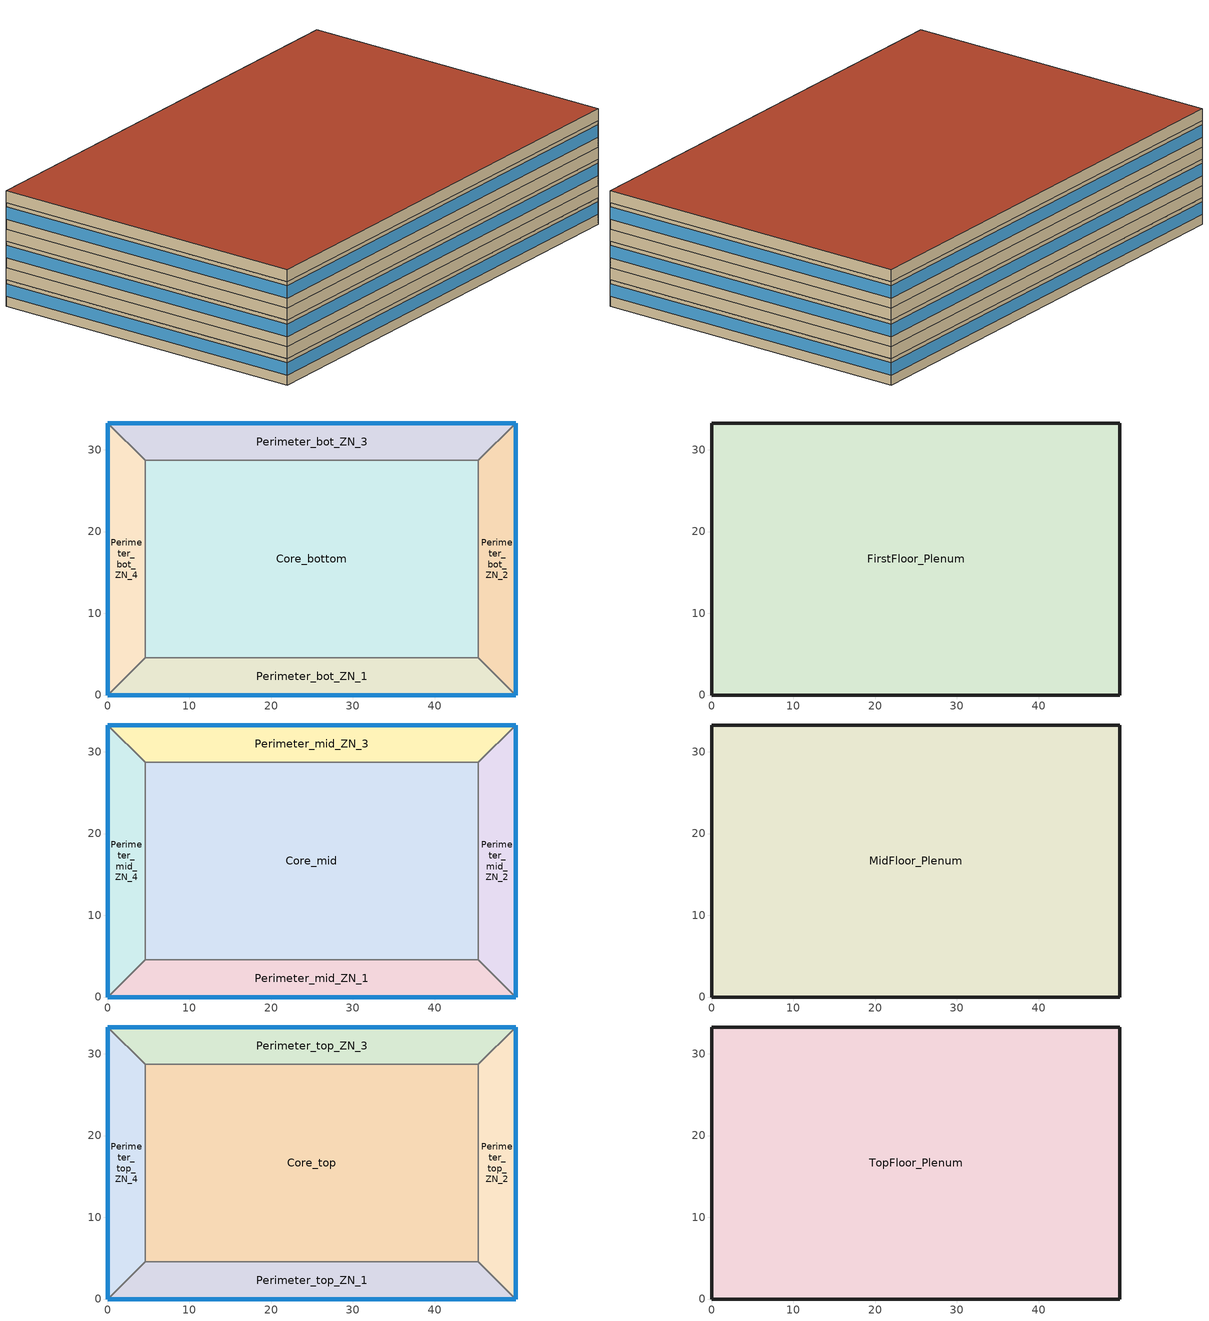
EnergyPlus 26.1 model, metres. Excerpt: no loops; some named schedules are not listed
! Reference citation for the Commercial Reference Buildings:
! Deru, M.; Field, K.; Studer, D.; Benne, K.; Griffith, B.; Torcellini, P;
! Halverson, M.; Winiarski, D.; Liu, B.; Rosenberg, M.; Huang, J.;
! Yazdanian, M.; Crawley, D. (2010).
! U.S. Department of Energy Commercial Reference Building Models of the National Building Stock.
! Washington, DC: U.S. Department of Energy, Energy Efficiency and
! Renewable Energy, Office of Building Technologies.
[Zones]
Core_bottom
 floor ground (ext-slab): 45.34,28.7 45.34,4.57 4.57,4.57 4.57,28.7 z0
 wall to Perimeter_bot_ZN_2 (int-walls): 45.34,4.57 45.34,28.7 z0:2.74
 wall to Perimeter_bot_ZN_3 (int-walls): 45.34,28.7 4.57,28.7 z0:2.74
 wall to Perimeter_bot_ZN_1 (int-walls): 4.57,4.57 45.34,4.57 z0:2.74
 wall to Perimeter_bot_ZN_4 (int-walls): 4.57,28.7 4.57,4.57 z0:2.74
Perimeter_bot_ZN_1
 floor ground (ext-slab): 0,0 4.57,4.57 45.34,4.57 49.91,0 z0
 wall outside (Steel Frame Non-res Ext Wall): 0,0 49.91,0 z0:2.74
 wall to Perimeter_bot_ZN_2 (int-walls): 49.91,0 45.34,4.57 z0:2.74
 wall to Perimeter_bot_ZN_4 (int-walls): 4.57,4.57 0,0 z0:2.74
 window (Window Non-res Fixed): 0,0 49.91,0 z1.02:2.33
Perimeter_bot_ZN_2
 floor ground (ext-slab): 49.91,0 45.34,4.57 45.34,28.7 49.91,33.27 z0
 wall outside (Steel Frame Non-res Ext Wall): 49.91,0 49.91,33.27 z0:2.74
 wall to Perimeter_bot_ZN_3 (int-walls): 49.91,33.27 45.34,28.7 z0:2.74
 window (Window Non-res Fixed): 49.91,0 49.91,33.27 z1.02:2.33
Perimeter_bot_ZN_3
 floor ground (ext-slab): 49.91,33.27 45.34,28.7 4.57,28.7 0,33.27 z0
 wall outside (Steel Frame Non-res Ext Wall): 49.91,33.27 0,33.27 z0:2.74
 wall to Perimeter_bot_ZN_4 (int-walls): 0,33.27 4.57,28.7 z0:2.74
 window (Window Non-res Fixed): 49.91,33.27 0,33.27 z1.02:2.33
Perimeter_bot_ZN_4
 floor ground (ext-slab): 0,33.27 4.57,28.7 4.57,4.57 0,0 z0
 wall outside (Steel Frame Non-res Ext Wall): 0,33.27 0,0 z0:2.74
 window (Window Non-res Fixed): 0,33.27 0,0 z1.02:2.33
FirstFloor_Plenum
 floor to Perimeter_bot_ZN_1 (DropCeiling): 45.34,4.57 49.91,0 0,0 4.57,4.57 z2.74
 floor to Perimeter_bot_ZN_2 (DropCeiling): 49.91,0 45.34,4.57 45.34,28.7 49.91,33.27 z2.74
 floor to Perimeter_bot_ZN_3 (DropCeiling): 0,33.27 49.91,33.27 45.34,28.7 4.57,28.7 z2.74
 floor to Perimeter_bot_ZN_4 (DropCeiling): 4.57,28.7 4.57,4.57 0,0 0,33.27 z2.74
 floor to Core_bottom (DropCeiling): 4.57,4.57 4.57,28.7 45.34,28.7 45.34,4.57 z2.74
 wall outside (Steel Frame Non-res Ext Wall): 49.91,0 49.91,33.27 0,33.27 0,0 49.91,0 z2.74:3.96
Core_mid
 floor to FirstFloor_Plenum (INT-FLOOR-TOPSIDE): 4.57,4.57 4.57,28.7 45.34,28.7 45.34,4.57 z3.96
 wall to Perimeter_mid_ZN_2 (int-walls): 45.34,4.57 45.34,28.7 z3.96:6.71
 wall to Perimeter_mid_ZN_3 (int-walls): 45.34,28.7 4.57,28.7 z3.96:6.71
 wall to Perimeter_mid_ZN_1 (int-walls): 4.57,4.57 45.34,4.57 z3.96:6.71
 wall to Perimeter_mid_ZN_4 (int-walls): 4.57,28.7 4.57,4.57 z3.96:6.71
Perimeter_mid_ZN_1
 floor to FirstFloor_Plenum (INT-FLOOR-TOPSIDE): 0,0 4.57,4.57 45.34,4.57 49.91,0 z3.96
 wall outside (Steel Frame Non-res Ext Wall): 0,0 49.91,0 z3.96:6.71
 wall to Perimeter_mid_ZN_2 (int-walls): 49.91,0 45.34,4.57 z3.96:6.71
 wall to Perimeter_mid_ZN_4 (int-walls): 4.57,4.57 0,0 z3.96:6.71
 window (Window Non-res Fixed): 0,0 49.91,0 z4.98:6.29
Perimeter_mid_ZN_2
 floor to FirstFloor_Plenum (INT-FLOOR-TOPSIDE): 49.91,0 45.34,4.57 45.34,28.7 49.91,33.27 z3.96
 wall outside (Steel Frame Non-res Ext Wall): 49.91,0 49.91,33.27 z3.96:6.71
 wall to Perimeter_mid_ZN_3 (int-walls): 49.91,33.27 45.34,28.7 z3.96:6.71
 window (Window Non-res Fixed): 49.91,0 49.91,33.27 z4.98:6.29
Perimeter_mid_ZN_3
 floor to FirstFloor_Plenum (INT-FLOOR-TOPSIDE): 49.91,33.27 45.34,28.7 4.57,28.7 0,33.27 z3.96
 wall outside (Steel Frame Non-res Ext Wall): 49.91,33.27 0,33.27 z3.96:6.71
 wall to Perimeter_mid_ZN_4 (int-walls): 0,33.27 4.57,28.7 z3.96:6.71
 window (Window Non-res Fixed): 49.91,33.27 0,33.27 z4.98:6.29
Perimeter_mid_ZN_4
 floor to FirstFloor_Plenum (INT-FLOOR-TOPSIDE): 0,33.27 4.57,28.7 4.57,4.57 0,0 z3.96
 wall outside (Steel Frame Non-res Ext Wall): 0,33.27 0,0 z3.96:6.71
 window (Window Non-res Fixed): 0,33.27 0,0 z4.98:6.29
MidFloor_Plenum
 floor to Perimeter_mid_ZN_1 (DropCeiling): 0,0 4.57,4.57 45.34,4.57 49.91,0 z6.71
 floor to Perimeter_mid_ZN_2 (DropCeiling): 49.91,33.27 49.91,0 45.34,4.57 45.34,28.7 z6.71
 floor to Perimeter_mid_ZN_3 (DropCeiling): 49.91,33.27 45.34,28.7 4.57,28.7 0,33.27 z6.71
 floor to Perimeter_mid_ZN_4 (DropCeiling): 0,33.27 4.57,28.7 4.57,4.57 0,0 z6.71
 floor to Core_mid (DropCeiling): 45.34,28.7 45.34,4.57 4.57,4.57 4.57,28.7 z6.71
 wall outside (Steel Frame Non-res Ext Wall): 49.91,0 49.91,33.27 0,33.27 0,0 49.91,0 z6.71:7.92
Core_top
 floor to MidFloor_Plenum (INT-FLOOR-TOPSIDE): 45.34,28.7 45.34,4.57 4.57,4.57 4.57,28.7 z7.92
 wall to Perimeter_top_ZN_2 (int-walls): 45.34,4.57 45.34,28.7 z7.92:10.67
 wall to Perimeter_top_ZN_3 (int-walls): 45.34,28.7 4.57,28.7 z7.92:10.67
 wall to Perimeter_top_ZN_1 (int-walls): 4.57,4.57 45.34,4.57 z7.92:10.67
 wall to Perimeter_top_ZN_4 (int-walls): 4.57,28.7 4.57,4.57 z7.92:10.67
Perimeter_top_ZN_1
 floor to MidFloor_Plenum (INT-FLOOR-TOPSIDE): 0,0 4.57,4.57 45.34,4.57 49.91,0 z7.92
 wall outside (Steel Frame Non-res Ext Wall): 0,0 49.91,0 z7.92:10.67
 wall to Perimeter_top_ZN_2 (int-walls): 49.91,0 45.34,4.57 z7.92:10.67
 wall to Perimeter_top_ZN_4 (int-walls): 4.57,4.57 0,0 z7.92:10.67
 window (Window Non-res Fixed): 0,0 49.91,0 z8.95:10.25
Perimeter_top_ZN_2
 floor to MidFloor_Plenum (INT-FLOOR-TOPSIDE): 49.91,0 45.34,4.57 45.34,28.7 49.91,33.27 z7.92
 wall outside (Steel Frame Non-res Ext Wall): 49.91,0 49.91,33.27 z7.92:10.67
 wall to Perimeter_top_ZN_3 (int-walls): 49.91,33.27 45.34,28.7 z7.92:10.67
 window (Window Non-res Fixed): 49.91,0 49.91,33.27 z8.95:10.25
Perimeter_top_ZN_3
 floor to MidFloor_Plenum (INT-FLOOR-TOPSIDE): 49.91,33.27 45.34,28.7 4.57,28.7 0,33.27 z7.92
 wall outside (Steel Frame Non-res Ext Wall): 49.91,33.27 0,33.27 z7.92:10.67
 wall to Perimeter_top_ZN_4 (int-walls): 0,33.27 4.57,28.7 z7.92:10.67
 window (Window Non-res Fixed): 49.91,33.27 0,33.27 z8.95:10.25
Perimeter_top_ZN_4
 floor to MidFloor_Plenum (INT-FLOOR-TOPSIDE): 0,33.27 4.57,28.7 4.57,4.57 0,0 z7.92
 wall outside (Steel Frame Non-res Ext Wall): 0,33.27 0,0 z7.92:10.67
 window (Window Non-res Fixed): 0,33.27 0,0 z8.95:10.25
TopFloor_Plenum
 floor to Perimeter_top_ZN_1 (DropCeiling): 0,0 4.57,4.57 45.34,4.57 49.91,0 z10.67
 floor to Perimeter_top_ZN_2 (DropCeiling): 49.91,0 45.34,4.57 45.34,28.7 49.91,33.27 z10.67
 floor to Perimeter_top_ZN_3 (DropCeiling): 0,33.27 49.91,33.27 45.34,28.7 4.57,28.7 z10.67
 floor to Perimeter_top_ZN_4 (DropCeiling): 0,0 0,33.27 4.57,28.7 4.57,4.57 z10.67
 floor to Core_top (DropCeiling): 4.57,28.7 45.34,28.7 45.34,4.57 4.57,4.57 z10.67
 wall outside (Steel Frame Non-res Ext Wall): 49.91,0 49.91,33.27 0,33.27 0,0 49.91,0 z10.67:11.89
 roof outside (IEAD Non-res Roof): 49.91,0 49.91,33.27 0,33.27 0,0 z11.89
[Building]
Ref Bldg Medium Office New2004_v1.3_5.0: North Axis {deg}=0; Terrain=City; Loads Convergence Tolerance Value {W}=0.04; Temperature Convergence Tolerance Value {deltaC}=0.2; Solar Distribution=FullInteriorAndExterior; Maximum Number of Warmup Days=25; Minimum Number of Warmup Days=6
[Site:Location]
USA IL-CHICAGO-OHARE: Latitude {deg}=41.77; Longitude {deg}=-87.75; Time Zone {hr}=-6; Elevation {m}=190
[SizingPeriod:DesignDay] Day of Month=21; Humidity Condition Type=Wetbulb; Barometric Pressure {Pa}=99063; Rain Indicator=No; Snow Indicator=No; Daylight Saving Time Indicator=No; Solar Model Indicator=ASHRAEClearSky
Name | Month | Day Type | Maximum Dry-Bulb Temperature {C} | Daily Dry-Bulb Temperature Range {deltaC} | Wetbulb or DewPoint at Maximum Dry-Bulb {C} | Wind Speed {m/s} | Wind Direction {deg} | Sky Clearness
CHICAGO Ann Htg 99.6% Condns DB | 1 | WinterDesignDay | -20.6 | 0 | -20.6 | 4.9 | 270 | 0
CHICAGO Ann Clg .4% Condns WB=>MDB | 7 | SummerDesignDay | 31.2 | 10.7 | 25.5 | 5.3 | 230 | 1
[Site:WaterMainsTemperature]
Calculation Method=CORRELATION; Annual Average Outdoor Air Temperature {C}=9.69; Maximum Difference In Monthly Average Outdoor Air Temperatures {deltaC}=28.1
[Site:GroundTemperature:BuildingSurface]
19.527, 19.502, 19.536, 19.598, 20.002, 21.64, 22.225, 22.375, 21.449, 20.121, 19.802, 19.633
[Construction]
Steel Frame Non-res Ext Wall: Wood Siding, Steel Frame NonRes Wall Insulation, 1/2IN Gypsum
IEAD Non-res Roof: Roof Membrane, IEAD NonRes Roof Insulation, Metal Decking
ext-slab: HW CONCRETE, CP02 CARPET PAD
int-walls: 1/2IN Gypsum, 1/2IN Gypsum
INT-FLOOR-TOPSIDE: MAT-CC05 4 HW CONCRETE, CP02 CARPET PAD
Window Non-res Fixed: NonRes Fixed Assembly Window
DropCeiling: Std AC02
InteriorFurnishings: Std Wood 6inch
[Material] Thermal Absorptance=0.9
Name | Roughness | Thickness {m} | Conductivity {W/m-K} | Density {kg/m3} | Specific Heat {J/kg-K} | Solar Absorptance | Visible Absorptance
Steel Frame NonRes Wall Insulation | MediumRough | 0.0870565 | 0.049 | 265 | 836.8 | 0.7 | 0.7
IEAD NonRes Roof Insulation | MediumRough | 0.127339 | 0.049 | 265 | 836.8 | 0.7 | 0.7
Std Wood 6inch | MediumSmooth | 0.15 | 0.12 | 540 | 1210 | 0.7 | 0.7
Wood Siding | MediumSmooth | 0.01 | 0.11 | 544.62 | 1210 | 0.78 | 0.78
1/2IN Gypsum | Smooth | 0.0127 | 0.16 | 784.9 | 830 | 0.92 | 0.92
HW CONCRETE; MAT-CC05 4 HW CONCRETE | Rough | 0.1016 | 1.311 | 2240 | 836.8 | 0.7 | 0.7
Roof Membrane | VeryRough | 0.0095 | 0.16 | 1121.29 | 1460 | 0.7 | 0.7
Metal Decking | MediumSmooth | 0.0015 | 45.006 | 7680 | 418.4 | 0.7 | 0.3
Std AC02 | MediumSmooth | 0.0127 | 0.057 | 288 | 1339 | 0.7 | 0.2
[WindowMaterial:SimpleGlazingSystem]
NonRes Fixed Assembly Window: U-Factor {W/m2-K}=3.23646; Solar Heat Gain Coefficient=0.39
[Material:NoMass]
CP02 CARPET PAD: Roughness=VeryRough; Thermal Resistance {m2-K/W}=0.2165; Thermal Absorptance=0.9; Solar Absorptance=0.7; Visible Absorptance=0.8
[Zone] Type=1; Multiplier=1; Floor Area {m2}=autocalculate
Name | Part of Total Floor Area
Core_bottom; Core_mid; Core_top; Perimeter_bot_ZN_1; Perimeter_bot_ZN_2; Perimeter_bot_ZN_3; Perimeter_bot_ZN_4; Perimeter_mid_ZN_1; Perimeter_mid_ZN_2; Perimeter_mid_ZN_3; Perimeter_mid_ZN_4; Perimeter_top_ZN_1; Perimeter_top_ZN_2; Perimeter_top_ZN_3; Perimeter_top_ZN_4 | Yes
FirstFloor_Plenum; MidFloor_Plenum; TopFloor_Plenum | No
[People] Number of People Schedule=BLDG_OCC_SCH; Number of People Calculation Method=Area/Person; Floor Area per Person {m2/person}=18.58; Fraction Radiant=0.3; Sensible Heat Fraction=AUTOCALCULATE; Activity Level Schedule=ACTIVITY_SCH; Enable ASHRAE 55 Comfort Warnings=No; Mean Radiant Temperature Calculation Type=EnclosureAveraged; Work Efficiency Schedule=WORK_EFF_SCH; Clothing Insulation Calculation Method=ClothingInsulationSchedule; Clothing Insulation Schedule=CLOTHING_SCH; Air Velocity Schedule=AIR_VELO_SCH; Thermal Comfort Model 1 Type=FANGER
Name | Zone or ZoneList or Space or SpaceList
Core_bottom People | Core_bottom
Core_mid People | Core_mid
Core_top People | Core_top
Perimeter_bot_ZN_1 People | Perimeter_bot_ZN_1
Perimeter_bot_ZN_2 People | Perimeter_bot_ZN_2
Perimeter_bot_ZN_3 People | Perimeter_bot_ZN_3
Perimeter_bot_ZN_4 People | Perimeter_bot_ZN_4
Perimeter_mid_ZN_1 People | Perimeter_mid_ZN_1
Perimeter_mid_ZN_2 People | Perimeter_mid_ZN_2
Perimeter_mid_ZN_3 People | Perimeter_mid_ZN_3
Perimeter_mid_ZN_4 People | Perimeter_mid_ZN_4
Perimeter_top_ZN_1 People | Perimeter_top_ZN_1
Perimeter_top_ZN_2 People | Perimeter_top_ZN_2
Perimeter_top_ZN_3 People | Perimeter_top_ZN_3
Perimeter_top_ZN_4 People | Perimeter_top_ZN_4
[Lights] Schedule=BLDG_LIGHT_SCH; Design Level Calculation Method=Watts/Area; Watts per Floor Area {W/m2}=10.76; Return Air Fraction=0.4; Fraction Radiant=0.4; Fraction Visible=0.2; Fraction Replaceable=1; Return Air Fraction Calculated from Plenum Temperature=No
Name | Zone or ZoneList or Space or SpaceList
Core_bottom_Lights | Core_bottom
Core_mid_Lights | Core_mid
Core_top_Lights | Core_top
Perimeter_bot_ZN_1_Lights | Perimeter_bot_ZN_1
Perimeter_bot_ZN_2_Lights | Perimeter_bot_ZN_2
Perimeter_bot_ZN_3_Lights | Perimeter_bot_ZN_3
Perimeter_bot_ZN_4_Lights | Perimeter_bot_ZN_4
Perimeter_mid_ZN_1_Lights | Perimeter_mid_ZN_1
Perimeter_mid_ZN_2_Lights | Perimeter_mid_ZN_2
Perimeter_mid_ZN_3_Lights | Perimeter_mid_ZN_3
Perimeter_mid_ZN_4_Lights | Perimeter_mid_ZN_4
Perimeter_top_ZN_1_Lights | Perimeter_top_ZN_1
Perimeter_top_ZN_2_Lights | Perimeter_top_ZN_2
Perimeter_top_ZN_3_Lights | Perimeter_top_ZN_3
Perimeter_top_ZN_4_Lights | Perimeter_top_ZN_4
[ElectricEquipment] Fraction Latent=0; Fraction Radiant=0.5; Fraction Lost=0
Name | Zone or ZoneList or Space or SpaceList | Schedule | Design Level Calculation Method | Watts per Floor Area {W/m2} | Design Level {W}
Core_bottom_PlugMisc_Equip | Core_bottom | BLDG_EQUIP_SCH | Watts/Area | 10.76
Core_mid_PlugMisc_Equip | Core_mid | BLDG_EQUIP_SCH | Watts/Area | 10.76
Core_top_PlugMisc_Equip | Core_top | BLDG_EQUIP_SCH | Watts/Area | 10.76
Perimeter_bot_ZN_1_PlugMisc_Equip | Perimeter_bot_ZN_1 | BLDG_EQUIP_SCH | Watts/Area | 10.76
Perimeter_bot_ZN_2_PlugMisc_Equip | Perimeter_bot_ZN_2 | BLDG_EQUIP_SCH | Watts/Area | 10.76
Perimeter_bot_ZN_3_PlugMisc_Equip | Perimeter_bot_ZN_3 | BLDG_EQUIP_SCH | Watts/Area | 10.76
Perimeter_bot_ZN_4_PlugMisc_Equip | Perimeter_bot_ZN_4 | BLDG_EQUIP_SCH | Watts/Area | 10.76
Perimeter_mid_ZN_1_PlugMisc_Equip | Perimeter_mid_ZN_1 | BLDG_EQUIP_SCH | Watts/Area | 10.76
Perimeter_mid_ZN_2_PlugMisc_Equip | Perimeter_mid_ZN_2 | BLDG_EQUIP_SCH | Watts/Area | 10.76
Perimeter_mid_ZN_3_PlugMisc_Equip | Perimeter_mid_ZN_3 | BLDG_EQUIP_SCH | Watts/Area | 10.76
Perimeter_mid_ZN_4_PlugMisc_Equip | Perimeter_mid_ZN_4 | BLDG_EQUIP_SCH | Watts/Area | 10.76
Perimeter_top_ZN_1_PlugMisc_Equip | Perimeter_top_ZN_1 | BLDG_EQUIP_SCH | Watts/Area | 10.76
Perimeter_top_ZN_2_PlugMisc_Equip | Perimeter_top_ZN_2 | BLDG_EQUIP_SCH | Watts/Area | 10.76
Perimeter_top_ZN_3_PlugMisc_Equip | Perimeter_top_ZN_3 | BLDG_EQUIP_SCH | Watts/Area | 10.76
Perimeter_top_ZN_4_PlugMisc_Equip | Perimeter_top_ZN_4 | BLDG_EQUIP_SCH | Watts/Area | 10.76
Core_bottom_Elevators_Equip | Core_bottom | BLDG_ELEVATORS | EquipmentLevel |  | 32109.9
[Exterior:Lights]
Exterior Facade Lighting: Schedule=ALWAYS_ON; Design Level {W}=14804; Control Option=AstronomicalClock
[ZoneInfiltration:DesignFlowRate] Schedule=INFIL_QUARTER_ON_SCH; Design Flow Rate Calculation Method=Flow/ExteriorArea; Flow Rate per Exterior Surface Area {m3/s-m2}=0.000302; Constant Term Coefficient=1; Temperature Term Coefficient=0; Velocity Term Coefficient=0; Velocity Squared Term Coefficient=0
Name | Zone or ZoneList or Space or SpaceList
FirstFloor_Plenum_Infiltration | FirstFloor_Plenum
MidFloor_Plenum_Infiltration | MidFloor_Plenum
Perimeter_bot_ZN_1_Infiltration | Perimeter_bot_ZN_1
Perimeter_bot_ZN_2_Infiltration | Perimeter_bot_ZN_2
Perimeter_bot_ZN_3_Infiltration | Perimeter_bot_ZN_3
Perimeter_bot_ZN_4_Infiltration | Perimeter_bot_ZN_4
Perimeter_mid_ZN_1_Infiltration | Perimeter_mid_ZN_1
Perimeter_mid_ZN_2_Infiltration | Perimeter_mid_ZN_2
Perimeter_mid_ZN_3_Infiltration | Perimeter_mid_ZN_3
Perimeter_mid_ZN_4_Infiltration | Perimeter_mid_ZN_4
Perimeter_top_ZN_1_Infiltration | Perimeter_top_ZN_1
Perimeter_top_ZN_2_Infiltration | Perimeter_top_ZN_2
Perimeter_top_ZN_3_Infiltration | Perimeter_top_ZN_3
Perimeter_top_ZN_4_Infiltration | Perimeter_top_ZN_4
TopFloor_Plenum_Infiltration | TopFloor_Plenum
[InternalMass] Construction=InteriorFurnishings
Name | Zone or ZoneList | Surface Area {m2}
Core_bottom Internal Mass | Core_bottom | 1967.07
Core_mid Internal Mass | Core_mid | 1967.07
Core_top Internal Mass | Core_top | 1967.07
Perimeter_bot_ZN_1 Internal Mass | Perimeter_bot_ZN_1 | 414.6763
Perimeter_bot_ZN_2 Internal Mass | Perimeter_bot_ZN_2 | 262.5244
Perimeter_bot_ZN_3 Internal Mass | Perimeter_bot_ZN_3 | 414.6763
Perimeter_bot_ZN_4 Internal Mass | Perimeter_bot_ZN_4 | 262.5072
Perimeter_mid_ZN_1 Internal Mass | Perimeter_mid_ZN_1 | 414.6763
Perimeter_mid_ZN_2 Internal Mass | Perimeter_mid_ZN_2 | 262.5244
Perimeter_mid_ZN_3 Internal Mass | Perimeter_mid_ZN_3 | 414.6763
Perimeter_mid_ZN_4 Internal Mass | Perimeter_mid_ZN_4 | 262.5072
Perimeter_top_ZN_1 Internal Mass | Perimeter_top_ZN_1 | 414.6763
Perimeter_top_ZN_2 Internal Mass | Perimeter_top_ZN_2 | 262.5244
Perimeter_top_ZN_3 Internal Mass | Perimeter_top_ZN_3 | 414.6763
Perimeter_top_ZN_4 Internal Mass | Perimeter_top_ZN_4 | 262.5072
[AirLoopHVAC:ReturnPlenum]
Name | Zone
VAV_2 Return Plenum | MidFloor_Plenum
VAV_1 Return Plenum | FirstFloor_Plenum
VAV_3 Return Plenum | TopFloor_Plenum
[AvailabilityManager:NightCycle] Applicability Schedule=ALWAYS_ON; Fan Schedule=HVACOperationSchd; Control Type=CycleOnAny; Thermostat Tolerance {deltaC}=1; Cycling Run Time Control Type=FixedRunTime; Cycling Run Time {s}=1800
VAV_1 Availability Manager; VAV_2 Availability Manager; VAV_3 Availability Manager
[UtilityCost:Tariff]
Name | Output Meter | Conversion Factor Choice | Demand Window Length | Monthly Charge or Variable | Group
PSI_LLF_LowLoadFactorService | Electricity:Facility | kWh | HalfHour | 15 | Comm Elect
PSI_CS_CommercialElectricService | Electricity:Facility | kWh |  | 9.4 | Comm Elect
IN_EIAMonthlyRateGas | NaturalGas:Facility | MCF |  | 0 | Comm Gas
[UtilityCost:Charge:Block] Source Variable=totalEnergy; Season=Annual; Category Variable=EnergyCharges
Name | Utility Cost Charge Block | Tariff | Block Size 1 Value or Variable | Block 1 Cost per Unit Value or Variable | Block Size 2 Value or Variable | Block 2 Cost per Unit Value or Variable | Block Size 3 Value or Variable | Block 3 Cost per Unit Value or Variable | Block Size 4 Value or Variable | Block 4 Cost per Unit Value or Variable | Block Size Multiplier Value or Variable
 | AnnualEnergyCharge | PSI_LLF_LowLoadFactorService | 300 | 0.108222 | 700 | 0.087021 | 1500 | 0.07842 | remaining | 0.05832
 | AnnualDemandBaseCharge | PSI_LLF_LowLoadFactorService | 190 | 0 | 110 | 0.051773 | remaining | 0.046965 |  |  | TotalDemand
 | AnnualEnergyCharge | PSI_CS_CommercialElectricService | 300 | 0.082409 | 700 | 0.072873 | 1500 | 0.061696 | remaining | 0.041179
[UtilityCost:Charge:Simple] Season=Annual
Name | Utility Cost Charge Simple | Tariff | Source Variable | Category Variable | Cost per Unit Value or Variable
 | FuelCostAdjustEnergyCharge | PSI_LLF_LowLoadFactorService | totalEnergy | EnergyCharges | 0.002028
 | QualPollutionControlAdjustEnergyCharge | PSI_LLF_LowLoadFactorService | totalEnergy | EnergyCharges | 0.000536
 | SoxNoxRiderAdjustEnergyCharge | PSI_LLF_LowLoadFactorService | totalEnergy | EnergyCharges | 0.001127
 | DSMRiderAdjustEnergyCharge | PSI_LLF_LowLoadFactorService | totalEnergy | EnergyCharges | -0.00037
 | PurchPowerTrackerAdjustEnergyCharge | PSI_LLF_LowLoadFactorService | totalEnergy | EnergyCharges | -3.1e-05
 | MidwestISOAdjustEnergyCharge | PSI_LLF_LowLoadFactorService | totalEnergy | EnergyCharges | -0.000216
 | CleanCoalRiderEnergyCharge | PSI_LLF_LowLoadFactorService | totalEnergy | EnergyCharges | 0.000833
 | TaxofeightPercent | PSI_LLF_LowLoadFactorService | SubTotal | Taxes | 0.08
 | FuelCostAdjustEnergyCharge | PSI_CS_CommercialElectricService | totalEnergy | EnergyCharges | 0.002028
 | QualPollutionControlAdjustEnergyCharge | PSI_CS_CommercialElectricService | totalEnergy | EnergyCharges | 0.000536
 | SoxNoxRiderAdjustEnergyCharge | PSI_CS_CommercialElectricService | totalEnergy | EnergyCharges | 0.001127
